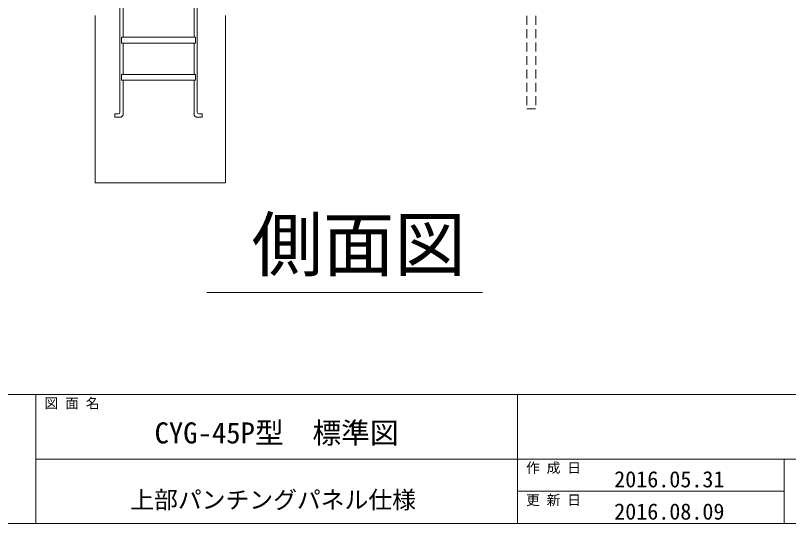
# Model space of a CAD drawing. Units: millimetres, scale not verified. Extents: x -9305 to 9305, y -6415 to 6415.
# Drawn here: x 1427 to 5584, y -6415 to -3684 of the extents above; entities that cross this region are included whole.
import ezdxf
from ezdxf.enums import TextEntityAlignment as Align

# ---------------------------------------------------------------- set-up
doc = ezdxf.new("R2010")
doc.units = ezdxf.units.MM
doc.header["$LTSCALE"] = 40
doc.linetypes.add('DASHED1', pattern=[1.8, 1.2, -0.6])
for name, color, linetype, lineweight in [('0-3_CYG-36', 7, 'Continuous', 9), ('0-8_TEXT', 7, 'Continuous', 9), ('0-B_図面枠', 7, 'Continuous', 9)]:
    doc.layers.add(name, color=color, linetype=linetype, lineweight=lineweight)
doc.styles.add('ＭＳ ゴシック', font='')
doc.styles.get('ＭＳ ゴシック').set_extended_font_data('MS Gothic')

msp = doc.modelspace()

# ---------------------------------------------------------------- linework, layer by layer
at = {"layer": '0-3_CYG-36'}
for p, q in [((1989.34, -3634.66), (1989.34, -4204.76)), ((2007.25, -3801.81), (2007.25, -3634.66)), ((2387.32, -3636.65), (2387.32, -3801.81)), ((2405.22, -4204.76), (2405.22, -3636.65)), ((1856.74, -3684.44), (1856.74, -4584.44)), ((2556.74, -4584.44), (2556.74, -3684.76)), ((2007.25, -4000.8), (2007.25, -3833.64)), ((2387.32, -3833.64), (2387.32, -4000.8)), ((2007.25, -4213.71), (2007.25, -4032.63)), ((2387.32, -4032.63), (2387.32, -4213.71)), ((1989.34, -4231.62), (1962.48, -4231.62)), ((2405.22, -4231.62), (2432.09, -4231.62)), ((1856.74, -4584.44), (2556.74, -4584.44))]:
    msp.add_line(p, q, dxfattribs=at)
at = {"layer": '0-3_CYG-36', "linetype": 'DASHED1'}
for p, q in [((4175.86, -3686.51), (4175.86, -4186.43)), ((4224.46, -3686.51), (4224.46, -4186.43)), ((4175.86, -4186.43), (4224.46, -4186.43))]:
    msp.add_line(p, q, dxfattribs=at)
at = {"layer": '0-3_CYG-36'}
for points in [[(2396.27, -3833.64), (1998.29, -3833.64), (1998.29, -3801.81), (2396.27, -3801.81)], [(2396.27, -4032.63), (1998.29, -4032.63), (1998.29, -4000.8), (2396.27, -4000.8)]]:
    msp.add_lwpolyline(points, close=True, dxfattribs=at)
for points in [[(1962.48, -4231.62), (1962.48, -4213.71), (1980.38, -4213.71)], [(2432.09, -4231.62), (2432.09, -4213.71), (2414.18, -4213.71)]]:
    msp.add_lwpolyline(points, dxfattribs=at)
for centre, radius, start, end in [((1980.38, -4204.76), 8.96, 270, 0), ((1989.34, -4213.71), 17.91, 270, 0), ((2405.22, -4213.71), 17.91, 180, 270), ((2414.18, -4204.76), 8.96, 180, 270)]:
    msp.add_arc(centre, radius, start, end, dxfattribs=at)
at = {"layer": '0-8_TEXT'}
msp.add_line((2456.73, -5172.85), (3937.58, -5172.85), dxfattribs=at)
at = {"layer": '0-B_図面枠'}
for p, q in [((-9304.61, -5721.47), (9304.61, -5721.47)), ((1537.28, -5721.47), (1537.28, -6414.98)), ((4126.39, -5721.47), (4126.39, -6414.98)), ((1537.28, -6068.22), (9304.61, -6068.22)), ((5559.65, -6068.22), (5559.65, -6414.98)), ((5559.65, -6241.6), (4126.39, -6241.6))]:
    msp.add_line(p, q, dxfattribs=at)
msp.add_lwpolyline([(-9304.61, -6414.98), (9304.61, -6414.98), (9304.61, 6414.98), (-9304.61, 6414.98)], dxfattribs=at)

# ---------------------------------------------------------------- texts
at = {"layer": '0-8_TEXT', "style": 'ＭＳ ゴシック'}
msp.add_text('側面図', height=281.5, dxfattribs=at).set_placement((2696.88, -5140.12), align=Align.BOTTOM_LEFT)
at = {"layer": '0-B_図面枠', "style": 'ＭＳ ゴシック'}
for s, height, p in [('図 面 名', 54.23, (1583.52, -5812.08)), ('CYG-45P型\u3000標準図', 113.3, (2175.28, -6018.59)), ('作 成 日\u3000', 54.23, (4172.62, -6158.84)), ('2016.05.31', 87.12, (4646.41, -6246.68)), ('上部パンチングパネル仕様', 93.84, (2044.69, -6362.7)), ('更 新 日\u3000', 54.23, (4172.62, -6332.22)), ('2016.08.09', 87.12, (4646.41, -6420.06))]:
    msp.add_text(s, height=height, dxfattribs=at).set_placement(p, align=Align.BOTTOM_LEFT)

doc.saveas('drawing.dxf')
